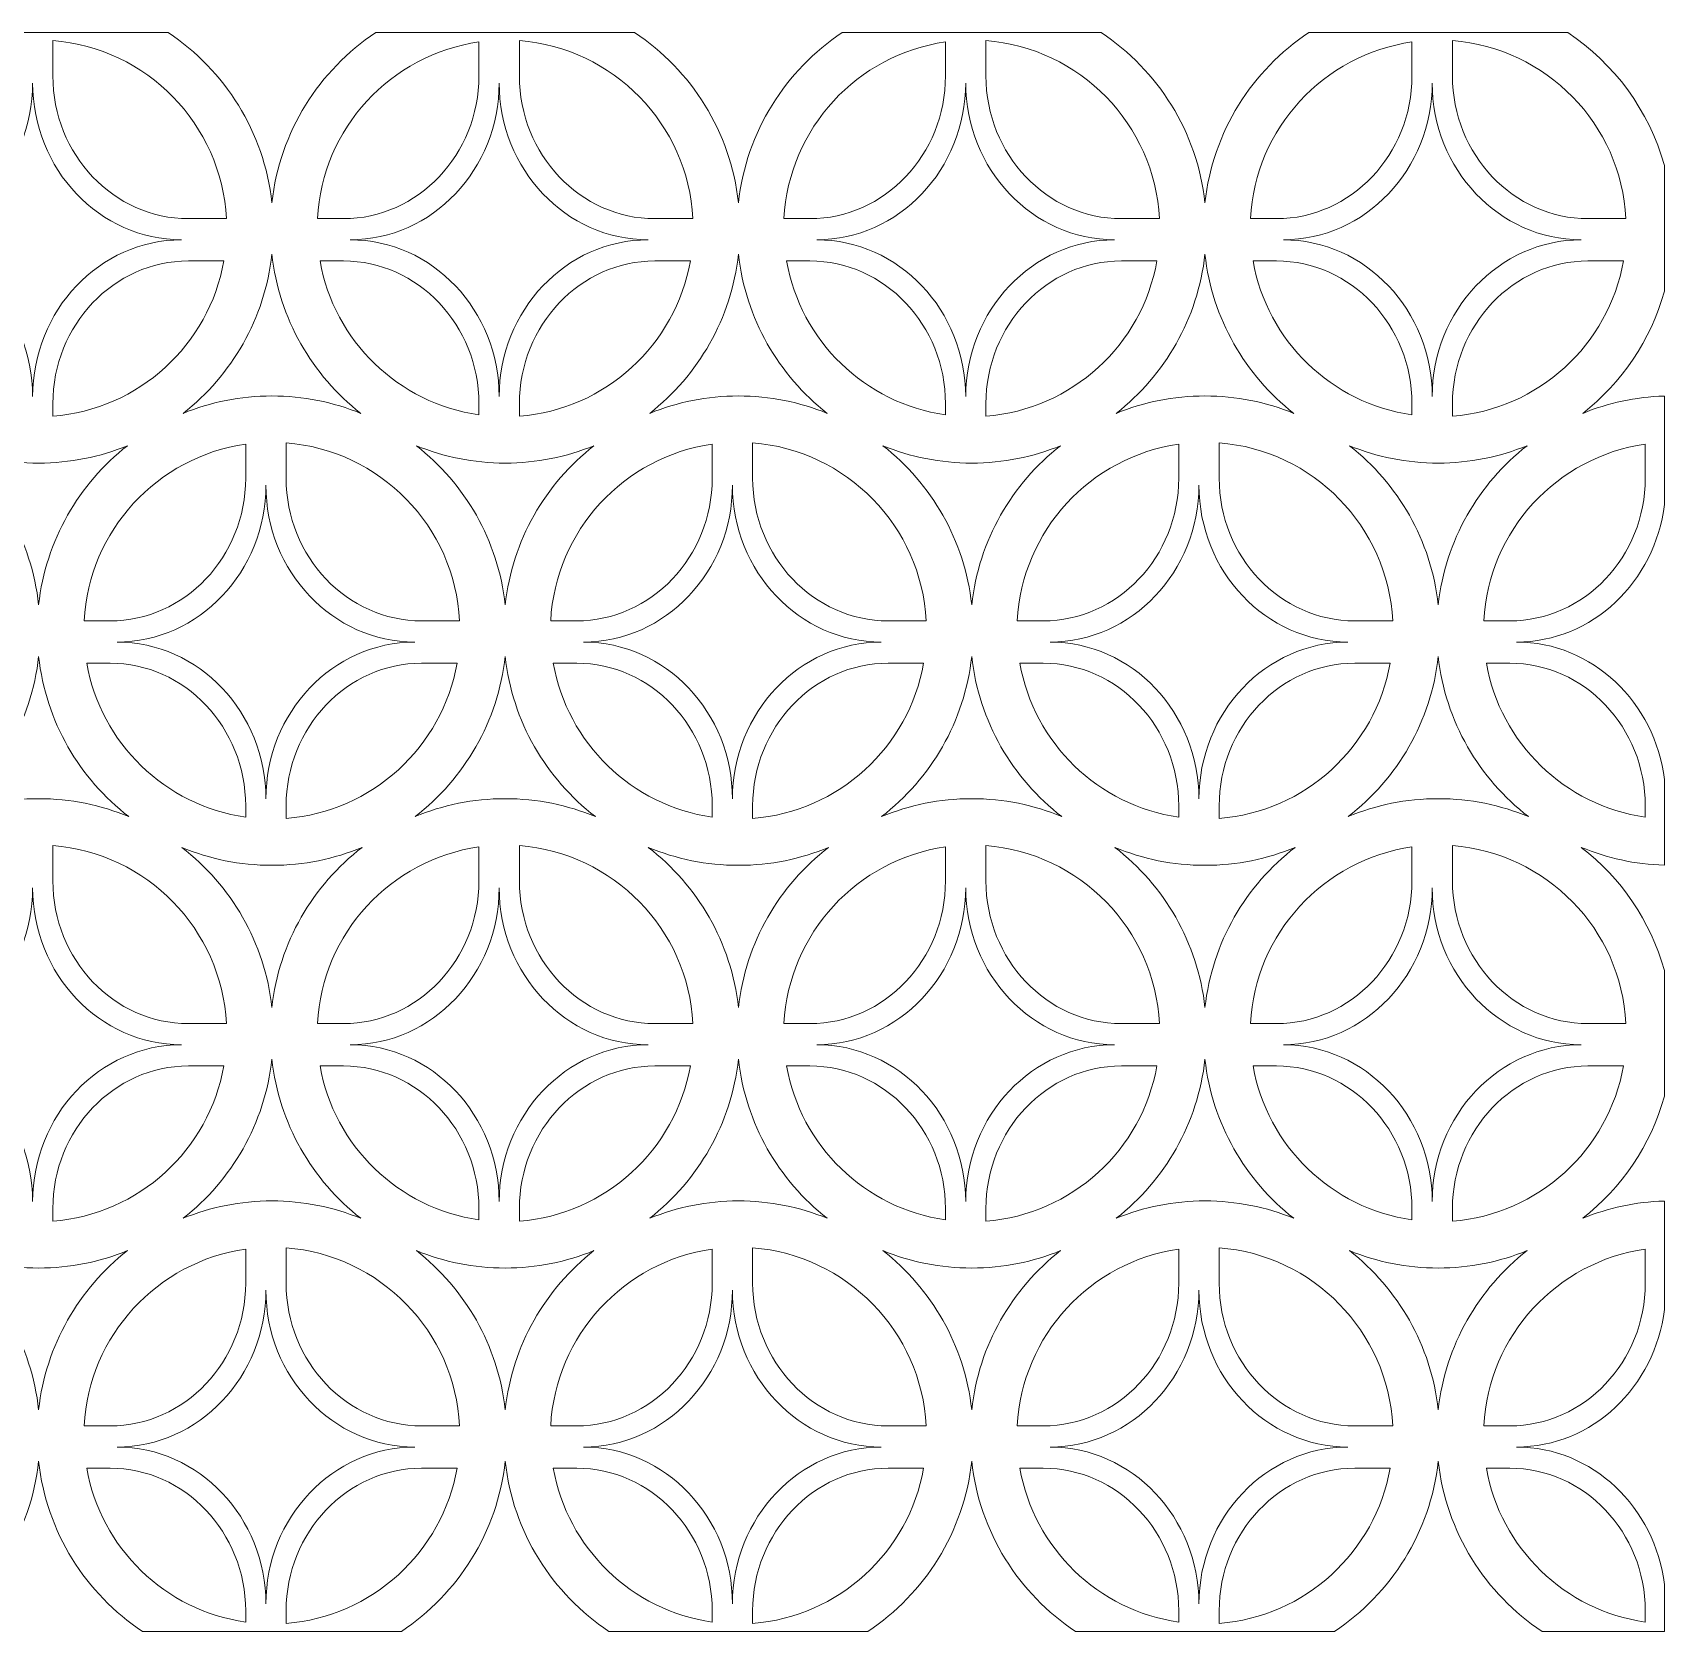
# Model space of a CAD drawing. Header units: millimetres. Extents: x -1200 to 1200, y -590 to 590.
# Drawn here: x -4 to 1200, y -590 to 590 of the extents above; entities that cross this region are included whole.
import ezdxf

# ---------------------------------------------------------------- set-up
doc = ezdxf.new("R2010")
doc.units = ezdxf.units.MM
doc.header["$MEASUREMENT"] = 0
doc.layers.add('Layer 1', color=7, linetype='Continuous')

msp = doc.modelspace()

# ---------------------------------------------------------------- linework, layer by layer
at = {"layer": 'Layer 1', "color": 250, "lineweight": 20}
for points, knots in [([(-1200.05, 491.9393), (-1188.7589, 532.5934), (-1163.015, 567.23), (-1128.7007, 589.9734), (-1128.7007, 589.9734), (-937.5833, 589.9734), (-937.5833, 589.9734), (-895.7651, 562.2564), (-866.6725, 516.8761), (-860.96, 464.4665), (-855.2475, 516.8761), (-826.155, 562.2564), (-784.3367, 589.9734), (-784.3367, 589.9734), (-593.2192, 589.9734), (-593.2192, 589.9734), (-551.401, 562.2564), (-522.3084, 516.8761), (-516.596, 464.4665), (-510.8835, 516.8761), (-481.7909, 562.2564), (-439.9727, 589.9734), (-439.9727, 589.9734), (-248.8553, 589.9734), (-248.8553, 589.9734), (-207.0371, 562.2564), (-177.9445, 516.8761), (-172.232, 464.4665), (-166.5195, 516.8761), (-137.427, 562.2564), (-95.6088, 589.9734), (-95.6088, 589.9734), (95.5088, 589.9734), (95.5088, 589.9734), (137.327, 562.2564), (166.4195, 516.8761), (172.132, 464.4665), (177.8445, 516.8761), (206.9371, 562.2564), (248.7553, 589.9734), (248.7553, 589.9734), (439.8727, 589.9734), (439.8727, 589.9734), (481.6909, 562.2564), (510.7835, 516.8761), (516.496, 464.4665), (522.2084, 516.8761), (551.301, 562.2564), (593.1192, 589.9734), (593.1192, 589.9734), (784.2367, 589.9734), (784.2367, 589.9734), (826.055, 562.2564), (855.1475, 516.8761), (860.86, 464.4665), (866.5725, 516.8761), (895.6651, 562.2564), (937.4833, 589.9734), (937.4833, 589.9734), (1128.6007, 589.9734), (1128.6007, 589.9734), (1162.915, 567.23), (1188.6589, 532.5934), (1199.95, 491.9393), (1199.95, 491.9393), (1199.95, 399.0374), (1199.95, 399.0374), (1189.9124, 362.8853), (1168.4524, 331.4875), (1139.6903, 308.9842), (1158.3685, 316.6255), (1178.6753, 321.1057), (1199.95, 321.7432), (1199.95, 321.7432), (1199.95, 241.74), (1199.95, 241.74), (1193.2627, 184.7076), (1146.7765, 140.1772), (1090.8886, 140.1772), (1146.7765, 140.1772), (1193.2627, 95.647), (1199.95, 38.6146), (1199.95, 38.6146), (1199.95, -24.5408), (1199.95, -24.5408), (1178.2828, -23.8927), (1157.6157, -19.2654), (1138.6565, -11.3627), (1167.9323, -33.9195), (1189.7912, -65.6287), (1199.95, -102.2088), (1199.95, -102.2088), (1199.95, -195.104), (1199.95, -195.104), (1189.9124, -231.2561), (1168.4524, -262.6539), (1139.6903, -285.1572), (1158.3685, -277.5161), (1178.6753, -273.0359), (1199.95, -272.3984), (1199.95, -272.3984), (1199.95, -352.4015), (1199.95, -352.4015), (1193.2627, -409.4338), (1146.7765, -453.9643), (1090.8886, -453.9643), (1146.7765, -453.9643), (1193.2627, -498.4945), (1199.95, -555.5269), (1199.95, -555.5269), (1199.95, -590.0266), (1199.95, -590.0266), (1199.95, -590.0266), (1109.6652, -590.0266), (1109.6652, -590.0266), (1067.847, -562.3096), (1038.7545, -516.9293), (1033.042, -464.5197), (1027.3295, -516.9293), (998.237, -562.3096), (956.4187, -590.0266), (956.4187, -590.0266), (765.3012, -590.0266), (765.3012, -590.0266), (723.4829, -562.3096), (694.3903, -516.9293), (688.6779, -464.5197), (682.9655, -516.9293), (653.8728, -562.3096), (612.0546, -590.0266), (612.0546, -590.0266), (420.9372, -590.0266), (420.9372, -590.0266), (379.1189, -562.3096), (350.0264, -516.9293), (344.314, -464.5197), (338.6015, -516.9293), (309.5089, -562.3096), (267.6907, -590.0266), (267.6907, -590.0266), (76.5732, -590.0266), (76.5732, -590.0266), (34.755, -562.3096), (5.6624, -516.9293), (-0.05, -464.5197), (-5.7624, -516.9293), (-34.855, -562.3096), (-76.6732, -590.0266), (-76.6732, -590.0266), (-267.7907, -590.0266), (-267.7907, -590.0266), (-309.6089, -562.3096), (-338.7015, -516.9293), (-344.414, -464.5197), (-350.1264, -516.9293), (-379.2189, -562.3096), (-421.0372, -590.0266), (-421.0372, -590.0266), (-612.1546, -590.0266), (-612.1546, -590.0266), (-653.9728, -562.3096), (-683.0655, -516.9293), (-688.7779, -464.5197), (-694.4903, -516.9293), (-723.5829, -562.3096), (-765.4012, -590.0266), (-765.4012, -590.0266), (-956.5187, -590.0266), (-956.5187, -590.0266), (-998.337, -562.3096), (-1027.4295, -516.9293), (-1033.142, -464.5197), (-1038.8545, -516.9293), (-1067.947, -562.3096), (-1109.7652, -590.0266), (-1109.7652, -590.0266), (-1200.05, -590.0266), (-1200.05, -590.0266), (-1200.05, -590.0266), (-1200.05, -522.2513), (-1200.05, -522.2513), (-1182.7645, -482.0838), (-1144.2873, -453.9643), (-1099.8758, -453.9643), (-1144.2873, -453.9643), (-1182.7645, -425.8447), (-1200.05, -385.6771), (-1200.05, -385.6771), (-1200.05, -272.3984), (-1200.05, -272.3984), (-1178.7752, -273.0357), (-1158.4675, -277.515), (-1139.7903, -285.1572), (-1168.5473, -262.661), (-1190.0084, -231.2722), (-1200.05, -195.1297), (-1200.05, -195.1297), (-1200.05, -102.2093), (-1200.05, -102.2093), (-1189.8912, -65.6292), (-1168.032, -33.9204), (-1138.7565, -11.3627), (-1157.7174, -19.2632), (-1178.3829, -23.8923), (-1200.05, -24.5407), (-1200.05, -24.5407), (-1200.05, 71.8902), (-1200.05, 71.8902), (-1182.7645, 112.0577), (-1144.2873, 140.1772), (-1099.8758, 140.1772), (-1144.2873, 140.1772), (-1182.7645, 168.2968), (-1200.05, 208.4644), (-1200.05, 208.4644), (-1200.05, 321.7432), (-1200.05, 321.7432), (-1178.7752, 321.1059), (-1158.4675, 316.6266), (-1139.7903, 308.9842), (-1168.5473, 331.4805), (-1190.0084, 362.8692), (-1200.05, 399.0117), (-1200.05, 399.0117), (-1200.05, 491.9393), (-1200.05, 491.9393)], [0, 0, 0, 0, 0.013333333, 0.013333333, 0.013333333, 0.026666667, 0.026666667, 0.026666667, 0.04, 0.04, 0.04, 0.053333333, 0.053333333, 0.053333333, 0.066666667, 0.066666667, 0.066666667, 0.08, 0.08, 0.08, 0.093333333, 0.093333333, 0.093333333, 0.106666667, 0.106666667, 0.106666667, 0.12, 0.12, 0.12, 0.133333333, 0.133333333, 0.133333333, 0.146666667, 0.146666667, 0.146666667, 0.16, 0.16, 0.16, 0.173333333, 0.173333333, 0.173333333, 0.186666667, 0.186666667, 0.186666667, 0.2, 0.2, 0.2, 0.213333333, 0.213333333, 0.213333333, 0.226666667, 0.226666667, 0.226666667, 0.24, 0.24, 0.24, 0.253333333, 0.253333333, 0.253333333, 0.266666667, 0.266666667, 0.266666667, 0.28, 0.28, 0.28, 0.293333333, 0.293333333, 0.293333333, 0.306666667, 0.306666667, 0.306666667, 0.32, 0.32, 0.32, 0.333333333, 0.333333333, 0.333333333, 0.346666667, 0.346666667, 0.346666667, 0.36, 0.36, 0.36, 0.373333333, 0.373333333, 0.373333333, 0.386666667, 0.386666667, 0.386666667, 0.4, 0.4, 0.4, 0.413333333, 0.413333333, 0.413333333, 0.426666667, 0.426666667, 0.426666667, 0.44, 0.44, 0.44, 0.453333333, 0.453333333, 0.453333333, 0.466666667, 0.466666667, 0.466666667, 0.48, 0.48, 0.48, 0.493333333, 0.493333333, 0.493333333, 0.506666667, 0.506666667, 0.506666667, 0.52, 0.52, 0.52, 0.533333333, 0.533333333, 0.533333333, 0.546666667, 0.546666667, 0.546666667, 0.56, 0.56, 0.56, 0.573333333, 0.573333333, 0.573333333, 0.586666667, 0.586666667, 0.586666667, 0.6, 0.6, 0.6, 0.613333333, 0.613333333, 0.613333333, 0.626666667, 0.626666667, 0.626666667, 0.64, 0.64, 0.64, 0.653333333, 0.653333333, 0.653333333, 0.666666667, 0.666666667, 0.666666667, 0.68, 0.68, 0.68, 0.693333333, 0.693333333, 0.693333333, 0.706666667, 0.706666667, 0.706666667, 0.72, 0.72, 0.72, 0.733333333, 0.733333333, 0.733333333, 0.746666667, 0.746666667, 0.746666667, 0.76, 0.76, 0.76, 0.773333333, 0.773333333, 0.773333333, 0.786666667, 0.786666667, 0.786666667, 0.8, 0.8, 0.8, 0.813333333, 0.813333333, 0.813333333, 0.826666667, 0.826666667, 0.826666667, 0.84, 0.84, 0.84, 0.853333333, 0.853333333, 0.853333333, 0.866666667, 0.866666667, 0.866666667, 0.88, 0.88, 0.88, 0.893333333, 0.893333333, 0.893333333, 0.906666667, 0.906666667, 0.906666667, 0.92, 0.92, 0.92, 0.933333333, 0.933333333, 0.933333333, 0.946666667, 0.946666667, 0.946666667, 0.96, 0.96, 0.96, 0.973333333, 0.973333333, 0.973333333, 0.986666667, 0.986666667, 0.986666667, 1, 1, 1, 1]), ([(10.4409, 584.0641), (10.4409, 584.0641), (10.4409, 557.9988), (10.4409, 557.9988), (10.4409, 500.071), (55.4444, 452.6752), (110.4494, 452.6752), (110.4494, 452.6752), (138.5271, 452.6752), (138.5271, 452.6752), (134.95, 522.41), (79.6373, 578.842), (10.4409, 584.0641)], [0, 0, 0, 0, 0.25, 0.25, 0.25, 0.5, 0.5, 0.5, 0.75, 0.75, 0.75, 1, 1, 1, 1]), ([(324.9365, 583.0875), (324.9365, 583.0875), (324.9365, 557.9988), (324.9365, 557.9988), (324.9365, 500.071), (279.9328, 452.6752), (224.9276, 452.6752), (224.9276, 452.6752), (205.7369, 452.6752), (205.7369, 452.6752), (209.1602, 519.3947), (259.946, 573.9247), (324.9365, 583.0875)], [0, 0, 0, 0, 0.25, 0.25, 0.25, 0.5, 0.5, 0.5, 0.75, 0.75, 0.75, 1, 1, 1, 1]), ([(354.8047, 584.0641), (354.8047, 584.0641), (354.8047, 557.9988), (354.8047, 557.9988), (354.8047, 500.071), (399.8084, 452.6752), (454.8134, 452.6752), (454.8134, 452.6752), (482.891, 452.6752), (482.891, 452.6752), (479.3141, 522.41), (424.0014, 578.842), (354.8047, 584.0641)], [0, 0, 0, 0, 0.25, 0.25, 0.25, 0.5, 0.5, 0.5, 0.75, 0.75, 0.75, 1, 1, 1, 1]), ([(669.3004, 583.0875), (669.3004, 583.0875), (669.3004, 557.9988), (669.3004, 557.9988), (669.3004, 500.071), (624.2967, 452.6752), (569.2916, 452.6752), (569.2916, 452.6752), (550.1009, 452.6752), (550.1009, 452.6752), (553.5242, 519.3947), (604.3101, 573.9247), (669.3004, 583.0875)], [0, 0, 0, 0, 0.25, 0.25, 0.25, 0.5, 0.5, 0.5, 0.75, 0.75, 0.75, 1, 1, 1, 1]), ([(699.1687, 584.0641), (699.1687, 584.0641), (699.1687, 557.9988), (699.1687, 557.9988), (699.1687, 500.071), (744.1724, 452.6752), (799.1773, 452.6752), (799.1773, 452.6752), (827.2551, 452.6752), (827.2551, 452.6752), (823.6779, 522.41), (768.3653, 578.842), (699.1687, 584.0641)], [0, 0, 0, 0, 0.25, 0.25, 0.25, 0.5, 0.5, 0.5, 0.75, 0.75, 0.75, 1, 1, 1, 1]), ([(1013.6644, 583.0875), (1013.6644, 583.0875), (1013.6644, 557.9988), (1013.6644, 557.9988), (1013.6644, 500.071), (968.6607, 452.6752), (913.6556, 452.6752), (913.6556, 452.6752), (894.4648, 452.6752), (894.4648, 452.6752), (897.8882, 519.3947), (948.674, 573.9247), (1013.6644, 583.0875)], [0, 0, 0, 0, 0.25, 0.25, 0.25, 0.5, 0.5, 0.5, 0.75, 0.75, 0.75, 1, 1, 1, 1]), ([(1043.5326, 584.0641), (1043.5326, 584.0641), (1043.5326, 557.9988), (1043.5326, 557.9988), (1043.5326, 500.071), (1088.5364, 452.6752), (1143.5414, 452.6752), (1143.5414, 452.6752), (1171.619, 452.6752), (1171.619, 452.6752), (1168.0419, 522.41), (1112.7292, 578.842), (1043.5326, 584.0641)], [0, 0, 0, 0, 0.25, 0.25, 0.25, 0.5, 0.5, 0.5, 0.75, 0.75, 0.75, 1, 1, 1, 1]), ([(-114.3852, 437.0631), (-53.9444, 437.0631), (-4.4935, 489.1427), (-4.4935, 552.7947), (-4.4935, 489.1427), (44.9574, 437.0631), (105.398, 437.0631), (44.9574, 437.0631), (-4.4935, 384.9836), (-4.4935, 321.3314), (-4.4935, 384.9836), (-53.9444, 437.0631), (-114.3852, 437.0631)], [0, 0, 0, 0, 0.25, 0.25, 0.25, 0.5, 0.5, 0.5, 0.75, 0.75, 0.75, 1, 1, 1, 1]), ([(229.9788, 437.0631), (290.4195, 437.0631), (339.8705, 489.1427), (339.8705, 552.7947), (339.8705, 489.1427), (389.3216, 437.0631), (449.7621, 437.0631), (389.3216, 437.0631), (339.8705, 384.9836), (339.8705, 321.3314), (339.8705, 384.9836), (290.4195, 437.0631), (229.9788, 437.0631)], [0, 0, 0, 0, 0.25, 0.25, 0.25, 0.5, 0.5, 0.5, 0.75, 0.75, 0.75, 1, 1, 1, 1]), ([(574.3427, 437.0631), (634.7835, 437.0631), (684.2345, 489.1427), (684.2345, 552.7947), (684.2345, 489.1427), (733.6855, 437.0631), (794.1261, 437.0631), (733.6855, 437.0631), (684.2345, 384.9836), (684.2345, 321.3314), (684.2345, 384.9836), (634.7835, 437.0631), (574.3427, 437.0631)], [0, 0, 0, 0, 0.25, 0.25, 0.25, 0.5, 0.5, 0.5, 0.75, 0.75, 0.75, 1, 1, 1, 1]), ([(918.7066, 437.0631), (979.1474, 437.0631), (1028.5985, 489.1427), (1028.5985, 552.7947), (1028.5985, 489.1427), (1078.0495, 437.0631), (1138.49, 437.0631), (1078.0495, 437.0631), (1028.5985, 384.9836), (1028.5985, 321.3314), (1028.5985, 384.9836), (979.1474, 437.0631), (918.7066, 437.0631)], [0, 0, 0, 0, 0.25, 0.25, 0.25, 0.5, 0.5, 0.5, 0.75, 0.75, 0.75, 1, 1, 1, 1]), ([(106.5982, 308.9842), (126.8145, 317.2546), (148.9381, 321.8225), (172.132, 321.8225), (195.3259, 321.8225), (217.4505, 317.2558), (237.6658, 308.9842), (201.8364, 337.0129), (177.3285, 378.8438), (172.1284, 426.4768), (166.9277, 378.8452), (142.4256, 337.0152), (106.5982, 308.9842)], [0, 0, 0, 0, 0.25, 0.25, 0.25, 0.5, 0.5, 0.5, 0.75, 0.75, 0.75, 1, 1, 1, 1]), ([(450.9622, 308.9842), (471.1785, 317.2546), (493.302, 321.8225), (516.496, 321.8225), (539.6899, 321.8225), (561.8146, 317.2558), (582.0298, 308.9842), (546.2005, 337.0129), (521.6926, 378.8438), (516.4923, 426.4768), (511.2916, 378.8452), (486.7896, 337.0152), (450.9622, 308.9842)], [0, 0, 0, 0, 0.25, 0.25, 0.25, 0.5, 0.5, 0.5, 0.75, 0.75, 0.75, 1, 1, 1, 1]), ([(795.3263, 308.9842), (815.5424, 317.2546), (837.666, 321.8225), (860.86, 321.8225), (884.0538, 321.8225), (906.1784, 317.2558), (926.3938, 308.9842), (890.5644, 337.0129), (866.0564, 378.8438), (860.8564, 426.4768), (855.6556, 378.8452), (831.1536, 337.0152), (795.3263, 308.9842)], [0, 0, 0, 0, 0.25, 0.25, 0.25, 0.5, 0.5, 0.5, 0.75, 0.75, 0.75, 1, 1, 1, 1]), ([(10.4409, 306.91), (10.4409, 306.91), (10.4409, 316.1277), (10.4409, 316.1277), (10.4409, 374.0553), (55.4444, 421.4509), (110.4494, 421.4509), (110.4494, 421.4509), (136.6224, 421.4509), (136.6224, 421.4509), (125.7907, 359.6634), (73.9679, 311.7045), (10.4409, 306.91)], [0, 0, 0, 0, 0.25, 0.25, 0.25, 0.5, 0.5, 0.5, 0.75, 0.75, 0.75, 1, 1, 1, 1]), ([(324.9365, 307.8797), (324.9365, 307.8797), (324.9365, 316.1277), (324.9365, 316.1277), (324.9365, 374.0553), (279.9328, 421.4509), (224.9276, 421.4509), (224.9276, 421.4509), (207.6402, 421.4509), (207.6402, 421.4509), (217.9627, 362.5724), (265.5115, 316.258), (324.9365, 307.8797)], [0, 0, 0, 0, 0.25, 0.25, 0.25, 0.5, 0.5, 0.5, 0.75, 0.75, 0.75, 1, 1, 1, 1]), ([(354.8047, 306.91), (354.8047, 306.91), (354.8047, 316.1277), (354.8047, 316.1277), (354.8047, 374.0553), (399.8084, 421.4509), (454.8134, 421.4509), (454.8134, 421.4509), (480.9866, 421.4509), (480.9866, 421.4509), (470.1545, 359.6634), (418.3317, 311.7045), (354.8047, 306.91)], [0, 0, 0, 0, 0.25, 0.25, 0.25, 0.5, 0.5, 0.5, 0.75, 0.75, 0.75, 1, 1, 1, 1]), ([(669.3004, 307.8797), (669.3004, 307.8797), (669.3004, 316.1277), (669.3004, 316.1277), (669.3004, 374.0553), (624.2967, 421.4509), (569.2916, 421.4509), (569.2916, 421.4509), (552.0043, 421.4509), (552.0043, 421.4509), (562.3266, 362.5724), (609.8755, 316.258), (669.3004, 307.8797)], [0, 0, 0, 0, 0.25, 0.25, 0.25, 0.5, 0.5, 0.5, 0.75, 0.75, 0.75, 1, 1, 1, 1]), ([(699.1687, 306.91), (699.1687, 306.91), (699.1687, 316.1277), (699.1687, 316.1277), (699.1687, 374.0553), (744.1724, 421.4509), (799.1773, 421.4509), (799.1773, 421.4509), (825.3505, 421.4509), (825.3505, 421.4509), (814.5186, 359.6634), (762.6957, 311.7045), (699.1687, 306.91)], [0, 0, 0, 0, 0.25, 0.25, 0.25, 0.5, 0.5, 0.5, 0.75, 0.75, 0.75, 1, 1, 1, 1]), ([(1013.6644, 307.8797), (1013.6644, 307.8797), (1013.6644, 316.1277), (1013.6644, 316.1277), (1013.6644, 374.0553), (968.6607, 421.4509), (913.6556, 421.4509), (913.6556, 421.4509), (896.3683, 421.4509), (896.3683, 421.4509), (906.6909, 362.5724), (954.2394, 316.258), (1013.6644, 307.8797)], [0, 0, 0, 0, 0.25, 0.25, 0.25, 0.5, 0.5, 0.5, 0.75, 0.75, 0.75, 1, 1, 1, 1]), ([(1043.5326, 306.91), (1043.5326, 306.91), (1043.5326, 316.1277), (1043.5326, 316.1277), (1043.5326, 374.0553), (1088.5364, 421.4509), (1143.5414, 421.4509), (1143.5414, 421.4509), (1169.7146, 421.4509), (1169.7146, 421.4509), (1158.8826, 359.6634), (1107.0597, 311.7045), (1043.5326, 306.91)], [0, 0, 0, 0, 0.25, 0.25, 0.25, 0.5, 0.5, 0.5, 0.75, 0.75, 0.75, 1, 1, 1, 1]), ([(-65.6073, 285.115), (-29.7658, 257.0769), (-5.2439, 215.2334), (-0.05, 167.5805), (5.1439, 215.2334), (29.6644, 257.0795), (65.5073, 285.115), (45.2844, 276.8383), (23.1526, 272.2659), (-0.05, 272.2659), (-23.2526, 272.2659), (-45.3837, 276.8391), (-65.6073, 285.115)], [0, 0, 0, 0, 0.25, 0.25, 0.25, 0.5, 0.5, 0.5, 0.75, 0.75, 0.75, 1, 1, 1, 1]), ([(152.7545, 286.2015), (152.7545, 286.2015), (152.7545, 261.1129), (152.7545, 261.1129), (152.7545, 203.1851), (107.7507, 155.7894), (52.7457, 155.7894), (52.7457, 155.7894), (33.555, 155.7894), (33.555, 155.7894), (36.9783, 222.5089), (87.7639, 277.0388), (152.7545, 286.2015)], [0, 0, 0, 0, 0.25, 0.25, 0.25, 0.5, 0.5, 0.5, 0.75, 0.75, 0.75, 1, 1, 1, 1]), ([(182.6227, 287.1782), (182.6227, 287.1782), (182.6227, 261.1129), (182.6227, 261.1129), (182.6227, 203.1851), (227.6263, 155.7894), (282.6315, 155.7894), (282.6315, 155.7894), (310.709, 155.7894), (310.709, 155.7894), (307.1321, 225.5241), (251.8192, 281.9562), (182.6227, 287.1782)], [0, 0, 0, 0, 0.25, 0.25, 0.25, 0.5, 0.5, 0.5, 0.75, 0.75, 0.75, 1, 1, 1, 1]), ([(278.7566, 285.115), (314.5983, 257.0769), (339.1199, 215.2334), (344.314, 167.5805), (349.5079, 215.2334), (374.0282, 257.0795), (409.8713, 285.115), (389.6485, 276.8383), (367.5166, 272.2659), (344.314, 272.2659), (321.1114, 272.2659), (298.9802, 276.8391), (278.7566, 285.115)], [0, 0, 0, 0, 0.25, 0.25, 0.25, 0.5, 0.5, 0.5, 0.75, 0.75, 0.75, 1, 1, 1, 1]), ([(497.1184, 286.2015), (497.1184, 286.2015), (497.1184, 261.1129), (497.1184, 261.1129), (497.1184, 203.1851), (452.1148, 155.7894), (397.1096, 155.7894), (397.1096, 155.7894), (377.9189, 155.7894), (377.9189, 155.7894), (381.3422, 222.5089), (432.1279, 277.0388), (497.1184, 286.2015)], [0, 0, 0, 0, 0.25, 0.25, 0.25, 0.5, 0.5, 0.5, 0.75, 0.75, 0.75, 1, 1, 1, 1]), ([(526.9865, 287.1782), (526.9865, 287.1782), (526.9865, 261.1129), (526.9865, 261.1129), (526.9865, 203.1851), (571.9904, 155.7894), (626.9953, 155.7894), (626.9953, 155.7894), (655.0731, 155.7894), (655.0731, 155.7894), (651.4961, 225.5241), (596.1833, 281.9562), (526.9865, 287.1782)], [0, 0, 0, 0, 0.25, 0.25, 0.25, 0.5, 0.5, 0.5, 0.75, 0.75, 0.75, 1, 1, 1, 1]), ([(623.1207, 285.115), (658.9622, 257.0769), (683.4839, 215.2334), (688.6779, 167.5805), (693.8719, 215.2334), (718.3924, 257.0795), (754.2353, 285.115), (734.0124, 276.8383), (711.8806, 272.2659), (688.6779, 272.2659), (665.4754, 272.2659), (643.3443, 276.8391), (623.1207, 285.115)], [0, 0, 0, 0, 0.25, 0.25, 0.25, 0.5, 0.5, 0.5, 0.75, 0.75, 0.75, 1, 1, 1, 1]), ([(841.4825, 286.2015), (841.4825, 286.2015), (841.4825, 261.1129), (841.4825, 261.1129), (841.4825, 203.1851), (796.4787, 155.7894), (741.4737, 155.7894), (741.4737, 155.7894), (722.2829, 155.7894), (722.2829, 155.7894), (725.7063, 222.5089), (776.492, 277.0388), (841.4825, 286.2015)], [0, 0, 0, 0, 0.25, 0.25, 0.25, 0.5, 0.5, 0.5, 0.75, 0.75, 0.75, 1, 1, 1, 1]), ([(871.3506, 287.1782), (871.3506, 287.1782), (871.3506, 261.1129), (871.3506, 261.1129), (871.3506, 203.1851), (916.3543, 155.7894), (971.3594, 155.7894), (971.3594, 155.7894), (999.437, 155.7894), (999.437, 155.7894), (995.86, 225.5241), (940.5472, 281.9562), (871.3506, 287.1782)], [0, 0, 0, 0, 0.25, 0.25, 0.25, 0.5, 0.5, 0.5, 0.75, 0.75, 0.75, 1, 1, 1, 1]), ([(967.4845, 285.115), (1003.3262, 257.0769), (1027.8479, 215.2334), (1033.042, 167.5805), (1038.2359, 215.2334), (1062.7563, 257.0795), (1098.5992, 285.115), (1078.3764, 276.8383), (1056.2445, 272.2659), (1033.042, 272.2659), (1009.8394, 272.2659), (987.7081, 276.8391), (967.4845, 285.115)], [0, 0, 0, 0, 0.25, 0.25, 0.25, 0.5, 0.5, 0.5, 0.75, 0.75, 0.75, 1, 1, 1, 1]), ([(1185.8464, 286.2015), (1185.8464, 286.2015), (1185.8464, 261.1129), (1185.8464, 261.1129), (1185.8464, 203.1851), (1140.8427, 155.7894), (1085.8375, 155.7894), (1085.8375, 155.7894), (1066.6469, 155.7894), (1066.6469, 155.7894), (1070.0701, 222.5089), (1120.8559, 277.0388), (1185.8464, 286.2015)], [0, 0, 0, 0, 0.25, 0.25, 0.25, 0.5, 0.5, 0.5, 0.75, 0.75, 0.75, 1, 1, 1, 1]), ([(57.7967, 140.1772), (118.2375, 140.1772), (167.6886, 192.2568), (167.6886, 255.9089), (167.6886, 192.2568), (217.1396, 140.1772), (277.58, 140.1772), (217.1396, 140.1772), (167.6886, 88.0977), (167.6886, 24.4457), (167.6886, 88.0977), (118.2375, 140.1772), (57.7967, 140.1772)], [0, 0, 0, 0, 0.25, 0.25, 0.25, 0.5, 0.5, 0.5, 0.75, 0.75, 0.75, 1, 1, 1, 1]), ([(402.1608, 140.1772), (462.6015, 140.1772), (512.0524, 192.2568), (512.0524, 255.9089), (512.0524, 192.2568), (561.5035, 140.1772), (621.944, 140.1772), (561.5035, 140.1772), (512.0524, 88.0977), (512.0524, 24.4457), (512.0524, 88.0977), (462.6015, 140.1772), (402.1608, 140.1772)], [0, 0, 0, 0, 0.25, 0.25, 0.25, 0.5, 0.5, 0.5, 0.75, 0.75, 0.75, 1, 1, 1, 1]), ([(746.5245, 140.1772), (806.9654, 140.1772), (856.4165, 192.2568), (856.4165, 255.9089), (856.4165, 192.2568), (905.8676, 140.1772), (966.308, 140.1772), (905.8676, 140.1772), (856.4165, 88.0977), (856.4165, 24.4457), (856.4165, 88.0977), (806.9654, 140.1772), (746.5245, 140.1772)], [0, 0, 0, 0, 0.25, 0.25, 0.25, 0.5, 0.5, 0.5, 0.75, 0.75, 0.75, 1, 1, 1, 1]), ([(66.5173, 11.3095), (30.1284, 39.3484), (5.1925, 81.5239), (-0.05, 129.6219), (-5.2925, 81.5239), (-30.2279, 39.3474), (-66.6173, 11.3095), (-46.1255, 19.8511), (-23.6386, 24.5669), (-0.05, 24.5669), (23.5386, 24.5669), (46.0235, 19.8487), (66.5173, 11.3095)], [0, 0, 0, 0, 0.25, 0.25, 0.25, 0.5, 0.5, 0.5, 0.75, 0.75, 0.75, 1, 1, 1, 1]), ([(152.7545, 10.9939), (152.7545, 10.9939), (152.7545, 19.2416), (152.7545, 19.2416), (152.7545, 77.1694), (107.7507, 124.5651), (52.7457, 124.5651), (52.7457, 124.5651), (35.4582, 124.5651), (35.4582, 124.5651), (45.7808, 65.6864), (93.3295, 19.3721), (152.7545, 10.9939)], [0, 0, 0, 0, 0.25, 0.25, 0.25, 0.5, 0.5, 0.5, 0.75, 0.75, 0.75, 1, 1, 1, 1]), ([(182.6227, 10.0241), (182.6227, 10.0241), (182.6227, 19.2416), (182.6227, 19.2416), (182.6227, 77.1694), (227.6263, 124.5651), (282.6315, 124.5651), (282.6315, 124.5651), (308.8047, 124.5651), (308.8047, 124.5651), (297.9726, 62.7775), (246.1499, 14.8187), (182.6227, 10.0241)], [0, 0, 0, 0, 0.25, 0.25, 0.25, 0.5, 0.5, 0.5, 0.75, 0.75, 0.75, 1, 1, 1, 1]), ([(410.8814, 11.3095), (374.4924, 39.3484), (349.5565, 81.5239), (344.314, 129.6219), (339.0715, 81.5239), (314.1361, 39.3474), (277.7465, 11.3095), (298.2385, 19.8511), (320.7253, 24.5669), (344.314, 24.5669), (367.9027, 24.5669), (390.3876, 19.8487), (410.8814, 11.3095)], [0, 0, 0, 0, 0.25, 0.25, 0.25, 0.5, 0.5, 0.5, 0.75, 0.75, 0.75, 1, 1, 1, 1]), ([(497.1184, 10.9939), (497.1184, 10.9939), (497.1184, 19.2416), (497.1184, 19.2416), (497.1184, 77.1694), (452.1148, 124.5651), (397.1096, 124.5651), (397.1096, 124.5651), (379.8222, 124.5651), (379.8222, 124.5651), (390.1447, 65.6864), (437.6935, 19.3721), (497.1184, 10.9939)], [0, 0, 0, 0, 0.25, 0.25, 0.25, 0.5, 0.5, 0.5, 0.75, 0.75, 0.75, 1, 1, 1, 1]), ([(526.9865, 10.0241), (526.9865, 10.0241), (526.9865, 19.2416), (526.9865, 19.2416), (526.9865, 77.1694), (571.9904, 124.5651), (626.9953, 124.5651), (626.9953, 124.5651), (653.1685, 124.5651), (653.1685, 124.5651), (642.3366, 62.7775), (590.5138, 14.8187), (526.9865, 10.0241)], [0, 0, 0, 0, 0.25, 0.25, 0.25, 0.5, 0.5, 0.5, 0.75, 0.75, 0.75, 1, 1, 1, 1]), ([(755.2456, 11.3095), (718.8563, 39.3484), (693.9205, 81.5239), (688.6779, 129.6219), (683.4353, 81.5239), (658.5, 39.3474), (622.1106, 11.3095), (642.6026, 19.8511), (665.0894, 24.5669), (688.6779, 24.5669), (712.2667, 24.5669), (734.7515, 19.8487), (755.2456, 11.3095)], [0, 0, 0, 0, 0.25, 0.25, 0.25, 0.5, 0.5, 0.5, 0.75, 0.75, 0.75, 1, 1, 1, 1]), ([(841.4825, 10.9939), (841.4825, 10.9939), (841.4825, 19.2416), (841.4825, 19.2416), (841.4825, 77.1694), (796.4787, 124.5651), (741.4737, 124.5651), (741.4737, 124.5651), (724.1862, 124.5651), (724.1862, 124.5651), (734.5088, 65.6864), (782.0574, 19.3721), (841.4825, 10.9939)], [0, 0, 0, 0, 0.25, 0.25, 0.25, 0.5, 0.5, 0.5, 0.75, 0.75, 0.75, 1, 1, 1, 1]), ([(871.3506, 10.0241), (871.3506, 10.0241), (871.3506, 19.2416), (871.3506, 19.2416), (871.3506, 77.1694), (916.3543, 124.5651), (971.3594, 124.5651), (971.3594, 124.5651), (997.5326, 124.5651), (997.5326, 124.5651), (986.7006, 62.7775), (934.8778, 14.8187), (871.3506, 10.0241)], [0, 0, 0, 0, 0.25, 0.25, 0.25, 0.5, 0.5, 0.5, 0.75, 0.75, 0.75, 1, 1, 1, 1]), ([(1099.6094, 11.3095), (1063.2203, 39.3484), (1038.2845, 81.5239), (1033.042, 129.6219), (1027.7994, 81.5239), (1002.8641, 39.3474), (966.4745, 11.3095), (986.9664, 19.8511), (1009.4533, 24.5669), (1033.042, 24.5669), (1056.6305, 24.5669), (1079.1155, 19.8487), (1099.6094, 11.3095)], [0, 0, 0, 0, 0.25, 0.25, 0.25, 0.5, 0.5, 0.5, 0.75, 0.75, 0.75, 1, 1, 1, 1]), ([(1185.8464, 10.9939), (1185.8464, 10.9939), (1185.8464, 19.2416), (1185.8464, 19.2416), (1185.8464, 77.1694), (1140.8427, 124.5651), (1085.8375, 124.5651), (1085.8375, 124.5651), (1068.5502, 124.5651), (1068.5502, 124.5651), (1078.8728, 65.6864), (1126.4214, 19.3721), (1185.8464, 10.9939)], [0, 0, 0, 0, 0.25, 0.25, 0.25, 0.5, 0.5, 0.5, 0.75, 0.75, 0.75, 1, 1, 1, 1]), ([(10.4409, -10.0773), (10.4409, -10.0773), (10.4409, -36.1427), (10.4409, -36.1427), (10.4409, -94.0704), (55.4444, -141.4662), (110.4494, -141.4662), (110.4494, -141.4662), (138.5271, -141.4662), (138.5271, -141.4662), (134.95, -71.7314), (79.6373, -15.2994), (10.4409, -10.0773)], [0, 0, 0, 0, 0.25, 0.25, 0.25, 0.5, 0.5, 0.5, 0.75, 0.75, 0.75, 1, 1, 1, 1]), ([(238.6995, -11.3627), (218.2055, -19.9019), (195.7206, -24.6201), (172.132, -24.6201), (148.5435, -24.6201), (126.0566, -19.9043), (105.5646, -11.3627), (141.9542, -39.4006), (166.8895, -81.5771), (172.132, -129.6751), (177.3744, -81.5771), (202.3104, -39.4016), (238.6995, -11.3627)], [0, 0, 0, 0, 0.25, 0.25, 0.25, 0.5, 0.5, 0.5, 0.75, 0.75, 0.75, 1, 1, 1, 1]), ([(324.9365, -11.0539), (324.9365, -11.0539), (324.9365, -36.1427), (324.9365, -36.1427), (324.9365, -94.0704), (279.9328, -141.4662), (224.9276, -141.4662), (224.9276, -141.4662), (205.7369, -141.4662), (205.7369, -141.4662), (209.1602, -74.7467), (259.946, -20.2167), (324.9365, -11.0539)], [0, 0, 0, 0, 0.25, 0.25, 0.25, 0.5, 0.5, 0.5, 0.75, 0.75, 0.75, 1, 1, 1, 1]), ([(354.8047, -10.0773), (354.8047, -10.0773), (354.8047, -36.1427), (354.8047, -36.1427), (354.8047, -94.0704), (399.8084, -141.4662), (454.8134, -141.4662), (454.8134, -141.4662), (482.891, -141.4662), (482.891, -141.4662), (479.3141, -71.7314), (424.0014, -15.2994), (354.8047, -10.0773)], [0, 0, 0, 0, 0.25, 0.25, 0.25, 0.5, 0.5, 0.5, 0.75, 0.75, 0.75, 1, 1, 1, 1]), ([(583.0634, -11.3627), (562.5696, -19.9019), (540.0846, -24.6201), (516.496, -24.6201), (492.9074, -24.6201), (470.4206, -19.9043), (449.9284, -11.3627), (486.3181, -39.4006), (511.2535, -81.5771), (516.496, -129.6751), (521.7384, -81.5771), (546.6743, -39.4016), (583.0634, -11.3627)], [0, 0, 0, 0, 0.25, 0.25, 0.25, 0.5, 0.5, 0.5, 0.75, 0.75, 0.75, 1, 1, 1, 1]), ([(669.3004, -11.0539), (669.3004, -11.0539), (669.3004, -36.1427), (669.3004, -36.1427), (669.3004, -94.0704), (624.2967, -141.4662), (569.2916, -141.4662), (569.2916, -141.4662), (550.1009, -141.4662), (550.1009, -141.4662), (553.5242, -74.7467), (604.3101, -20.2167), (669.3004, -11.0539)], [0, 0, 0, 0, 0.25, 0.25, 0.25, 0.5, 0.5, 0.5, 0.75, 0.75, 0.75, 1, 1, 1, 1]), ([(699.1687, -10.0773), (699.1687, -10.0773), (699.1687, -36.1427), (699.1687, -36.1427), (699.1687, -94.0704), (744.1724, -141.4662), (799.1773, -141.4662), (799.1773, -141.4662), (827.2551, -141.4662), (827.2551, -141.4662), (823.6779, -71.7314), (768.3653, -15.2994), (699.1687, -10.0773)], [0, 0, 0, 0, 0.25, 0.25, 0.25, 0.5, 0.5, 0.5, 0.75, 0.75, 0.75, 1, 1, 1, 1]), ([(927.4274, -11.3627), (906.9334, -19.9019), (884.4484, -24.6201), (860.86, -24.6201), (837.2714, -24.6201), (814.7845, -19.9043), (794.2925, -11.3627), (830.6821, -39.4006), (855.6173, -81.5771), (860.86, -129.6751), (866.1025, -81.5771), (891.0384, -39.4016), (927.4274, -11.3627)], [0, 0, 0, 0, 0.25, 0.25, 0.25, 0.5, 0.5, 0.5, 0.75, 0.75, 0.75, 1, 1, 1, 1]), ([(1013.6644, -11.0539), (1013.6644, -11.0539), (1013.6644, -36.1427), (1013.6644, -36.1427), (1013.6644, -94.0704), (968.6607, -141.4662), (913.6556, -141.4662), (913.6556, -141.4662), (894.4648, -141.4662), (894.4648, -141.4662), (897.8882, -74.7467), (948.674, -20.2167), (1013.6644, -11.0539)], [0, 0, 0, 0, 0.25, 0.25, 0.25, 0.5, 0.5, 0.5, 0.75, 0.75, 0.75, 1, 1, 1, 1]), ([(1043.5326, -10.0773), (1043.5326, -10.0773), (1043.5326, -36.1427), (1043.5326, -36.1427), (1043.5326, -94.0704), (1088.5364, -141.4662), (1143.5414, -141.4662), (1143.5414, -141.4662), (1171.619, -141.4662), (1171.619, -141.4662), (1168.0419, -71.7314), (1112.7292, -15.2994), (1043.5326, -10.0773)], [0, 0, 0, 0, 0.25, 0.25, 0.25, 0.5, 0.5, 0.5, 0.75, 0.75, 0.75, 1, 1, 1, 1]), ([(-114.3852, -157.0783), (-53.9444, -157.0783), (-4.4935, -104.9988), (-4.4935, -41.3466), (-4.4935, -104.9988), (44.9574, -157.0783), (105.398, -157.0783), (44.9574, -157.0783), (-4.4935, -209.1579), (-4.4935, -272.81), (-4.4935, -209.1579), (-53.9444, -157.0783), (-114.3852, -157.0783)], [0, 0, 0, 0, 0.25, 0.25, 0.25, 0.5, 0.5, 0.5, 0.75, 0.75, 0.75, 1, 1, 1, 1]), ([(229.9788, -157.0783), (290.4195, -157.0783), (339.8705, -104.9988), (339.8705, -41.3466), (339.8705, -104.9988), (389.3216, -157.0783), (449.7621, -157.0783), (389.3216, -157.0783), (339.8705, -209.1579), (339.8705, -272.81), (339.8705, -209.1579), (290.4195, -157.0783), (229.9788, -157.0783)], [0, 0, 0, 0, 0.25, 0.25, 0.25, 0.5, 0.5, 0.5, 0.75, 0.75, 0.75, 1, 1, 1, 1]), ([(574.3427, -157.0783), (634.7835, -157.0783), (684.2345, -104.9988), (684.2345, -41.3466), (684.2345, -104.9988), (733.6855, -157.0783), (794.1261, -157.0783), (733.6855, -157.0783), (684.2345, -209.1579), (684.2345, -272.81), (684.2345, -209.1579), (634.7835, -157.0783), (574.3427, -157.0783)], [0, 0, 0, 0, 0.25, 0.25, 0.25, 0.5, 0.5, 0.5, 0.75, 0.75, 0.75, 1, 1, 1, 1]), ([(918.7066, -157.0783), (979.1474, -157.0783), (1028.5985, -104.9988), (1028.5985, -41.3466), (1028.5985, -104.9988), (1078.0495, -157.0783), (1138.49, -157.0783), (1078.0495, -157.0783), (1028.5985, -209.1579), (1028.5985, -272.81), (1028.5985, -209.1579), (979.1474, -157.0783), (918.7066, -157.0783)], [0, 0, 0, 0, 0.25, 0.25, 0.25, 0.5, 0.5, 0.5, 0.75, 0.75, 0.75, 1, 1, 1, 1]), ([(106.5982, -285.1572), (126.8145, -276.887), (148.9381, -272.3191), (172.132, -272.3191), (195.3259, -272.3191), (217.4505, -276.8858), (237.6658, -285.1572), (201.8364, -257.1286), (177.3285, -215.2977), (172.1284, -167.6646), (166.9277, -215.2962), (142.4256, -257.1262), (106.5982, -285.1572)], [0, 0, 0, 0, 0.25, 0.25, 0.25, 0.5, 0.5, 0.5, 0.75, 0.75, 0.75, 1, 1, 1, 1]), ([(450.9622, -285.1572), (471.1785, -276.887), (493.302, -272.3191), (516.496, -272.3191), (539.6899, -272.3191), (561.8146, -276.8858), (582.0298, -285.1572), (546.2005, -257.1286), (521.6926, -215.2977), (516.4923, -167.6646), (511.2916, -215.2962), (486.7896, -257.1262), (450.9622, -285.1572)], [0, 0, 0, 0, 0.25, 0.25, 0.25, 0.5, 0.5, 0.5, 0.75, 0.75, 0.75, 1, 1, 1, 1]), ([(795.3263, -285.1572), (815.5424, -276.887), (837.666, -272.3191), (860.86, -272.3191), (884.0538, -272.3191), (906.1784, -276.8858), (926.3938, -285.1572), (890.5644, -257.1286), (866.0564, -215.2977), (860.8564, -167.6646), (855.6556, -215.2962), (831.1536, -257.1262), (795.3263, -285.1572)], [0, 0, 0, 0, 0.25, 0.25, 0.25, 0.5, 0.5, 0.5, 0.75, 0.75, 0.75, 1, 1, 1, 1]), ([(10.4409, -287.2314), (10.4409, -287.2314), (10.4409, -278.014), (10.4409, -278.014), (10.4409, -220.0861), (55.4444, -172.6906), (110.4494, -172.6906), (110.4494, -172.6906), (136.6224, -172.6906), (136.6224, -172.6906), (125.7907, -234.478), (73.9679, -282.437), (10.4409, -287.2314)], [0, 0, 0, 0, 0.25, 0.25, 0.25, 0.5, 0.5, 0.5, 0.75, 0.75, 0.75, 1, 1, 1, 1]), ([(324.9365, -286.2617), (324.9365, -286.2617), (324.9365, -278.014), (324.9365, -278.014), (324.9365, -220.0861), (279.9328, -172.6906), (224.9276, -172.6906), (224.9276, -172.6906), (207.6402, -172.6906), (207.6402, -172.6906), (217.9627, -231.569), (265.5115, -277.8835), (324.9365, -286.2617)], [0, 0, 0, 0, 0.25, 0.25, 0.25, 0.5, 0.5, 0.5, 0.75, 0.75, 0.75, 1, 1, 1, 1]), ([(354.8047, -287.2314), (354.8047, -287.2314), (354.8047, -278.014), (354.8047, -278.014), (354.8047, -220.0861), (399.8084, -172.6906), (454.8134, -172.6906), (454.8134, -172.6906), (480.9866, -172.6906), (480.9866, -172.6906), (470.1545, -234.478), (418.3317, -282.437), (354.8047, -287.2314)], [0, 0, 0, 0, 0.25, 0.25, 0.25, 0.5, 0.5, 0.5, 0.75, 0.75, 0.75, 1, 1, 1, 1]), ([(669.3004, -286.2617), (669.3004, -286.2617), (669.3004, -278.014), (669.3004, -278.014), (669.3004, -220.0861), (624.2967, -172.6906), (569.2916, -172.6906), (569.2916, -172.6906), (552.0043, -172.6906), (552.0043, -172.6906), (562.3266, -231.569), (609.8755, -277.8835), (669.3004, -286.2617)], [0, 0, 0, 0, 0.25, 0.25, 0.25, 0.5, 0.5, 0.5, 0.75, 0.75, 0.75, 1, 1, 1, 1]), ([(699.1687, -287.2314), (699.1687, -287.2314), (699.1687, -278.014), (699.1687, -278.014), (699.1687, -220.0861), (744.1724, -172.6906), (799.1773, -172.6906), (799.1773, -172.6906), (825.3505, -172.6906), (825.3505, -172.6906), (814.5186, -234.478), (762.6957, -282.437), (699.1687, -287.2314)], [0, 0, 0, 0, 0.25, 0.25, 0.25, 0.5, 0.5, 0.5, 0.75, 0.75, 0.75, 1, 1, 1, 1]), ([(1013.6644, -286.2617), (1013.6644, -286.2617), (1013.6644, -278.014), (1013.6644, -278.014), (1013.6644, -220.0861), (968.6607, -172.6906), (913.6556, -172.6906), (913.6556, -172.6906), (896.3683, -172.6906), (896.3683, -172.6906), (906.6909, -231.569), (954.2394, -277.8835), (1013.6644, -286.2617)], [0, 0, 0, 0, 0.25, 0.25, 0.25, 0.5, 0.5, 0.5, 0.75, 0.75, 0.75, 1, 1, 1, 1]), ([(1043.5326, -287.2314), (1043.5326, -287.2314), (1043.5326, -278.014), (1043.5326, -278.014), (1043.5326, -220.0861), (1088.5364, -172.6906), (1143.5414, -172.6906), (1143.5414, -172.6906), (1169.7146, -172.6906), (1169.7146, -172.6906), (1158.8826, -234.478), (1107.0597, -282.437), (1043.5326, -287.2314)], [0, 0, 0, 0, 0.25, 0.25, 0.25, 0.5, 0.5, 0.5, 0.75, 0.75, 0.75, 1, 1, 1, 1]), ([(-65.6073, -309.0265), (-29.7658, -337.0646), (-5.2439, -378.908), (-0.05, -426.5609), (5.1439, -378.908), (29.6644, -337.062), (65.5073, -309.0265), (45.2844, -317.3031), (23.1526, -321.8757), (-0.05, -321.8757), (-23.2526, -321.8757), (-45.3837, -317.3024), (-65.6073, -309.0265)], [0, 0, 0, 0, 0.25, 0.25, 0.25, 0.5, 0.5, 0.5, 0.75, 0.75, 0.75, 1, 1, 1, 1]), ([(152.7545, -307.9397), (152.7545, -307.9397), (152.7545, -333.0286), (152.7545, -333.0286), (152.7545, -390.9562), (107.7507, -438.3522), (52.7457, -438.3522), (52.7457, -438.3522), (33.555, -438.3522), (33.555, -438.3522), (36.9783, -371.6326), (87.7639, -317.1027), (152.7545, -307.9397)], [0, 0, 0, 0, 0.25, 0.25, 0.25, 0.5, 0.5, 0.5, 0.75, 0.75, 0.75, 1, 1, 1, 1]), ([(182.6227, -306.9632), (182.6227, -306.9632), (182.6227, -333.0286), (182.6227, -333.0286), (182.6227, -390.9562), (227.6263, -438.3522), (282.6315, -438.3522), (282.6315, -438.3522), (310.709, -438.3522), (310.709, -438.3522), (307.1321, -368.6174), (251.8192, -312.1855), (182.6227, -306.9632)], [0, 0, 0, 0, 0.25, 0.25, 0.25, 0.5, 0.5, 0.5, 0.75, 0.75, 0.75, 1, 1, 1, 1]), ([(278.7566, -309.0265), (314.5983, -337.0646), (339.1199, -378.908), (344.314, -426.5609), (349.5079, -378.908), (374.0282, -337.062), (409.8713, -309.0265), (389.6485, -317.3031), (367.5166, -321.8757), (344.314, -321.8757), (321.1114, -321.8757), (298.9802, -317.3024), (278.7566, -309.0265)], [0, 0, 0, 0, 0.25, 0.25, 0.25, 0.5, 0.5, 0.5, 0.75, 0.75, 0.75, 1, 1, 1, 1]), ([(497.1184, -307.9397), (497.1184, -307.9397), (497.1184, -333.0286), (497.1184, -333.0286), (497.1184, -390.9562), (452.1148, -438.3522), (397.1096, -438.3522), (397.1096, -438.3522), (377.9189, -438.3522), (377.9189, -438.3522), (381.3422, -371.6326), (432.1279, -317.1027), (497.1184, -307.9397)], [0, 0, 0, 0, 0.25, 0.25, 0.25, 0.5, 0.5, 0.5, 0.75, 0.75, 0.75, 1, 1, 1, 1]), ([(526.9865, -306.9632), (526.9865, -306.9632), (526.9865, -333.0286), (526.9865, -333.0286), (526.9865, -390.9562), (571.9904, -438.3522), (626.9953, -438.3522), (626.9953, -438.3522), (655.0731, -438.3522), (655.0731, -438.3522), (651.4961, -368.6174), (596.1833, -312.1855), (526.9865, -306.9632)], [0, 0, 0, 0, 0.25, 0.25, 0.25, 0.5, 0.5, 0.5, 0.75, 0.75, 0.75, 1, 1, 1, 1]), ([(623.1207, -309.0265), (658.9622, -337.0646), (683.4839, -378.908), (688.6779, -426.5609), (693.8719, -378.908), (718.3924, -337.062), (754.2353, -309.0265), (734.0124, -317.3031), (711.8806, -321.8757), (688.6779, -321.8757), (665.4754, -321.8757), (643.3443, -317.3024), (623.1207, -309.0265)], [0, 0, 0, 0, 0.25, 0.25, 0.25, 0.5, 0.5, 0.5, 0.75, 0.75, 0.75, 1, 1, 1, 1]), ([(841.4825, -307.9397), (841.4825, -307.9397), (841.4825, -333.0286), (841.4825, -333.0286), (841.4825, -390.9562), (796.4787, -438.3522), (741.4737, -438.3522), (741.4737, -438.3522), (722.2829, -438.3522), (722.2829, -438.3522), (725.7063, -371.6326), (776.492, -317.1027), (841.4825, -307.9397)], [0, 0, 0, 0, 0.25, 0.25, 0.25, 0.5, 0.5, 0.5, 0.75, 0.75, 0.75, 1, 1, 1, 1]), ([(871.3506, -306.9632), (871.3506, -306.9632), (871.3506, -333.0286), (871.3506, -333.0286), (871.3506, -390.9562), (916.3543, -438.3522), (971.3594, -438.3522), (971.3594, -438.3522), (999.437, -438.3522), (999.437, -438.3522), (995.86, -368.6174), (940.5472, -312.1855), (871.3506, -306.9632)], [0, 0, 0, 0, 0.25, 0.25, 0.25, 0.5, 0.5, 0.5, 0.75, 0.75, 0.75, 1, 1, 1, 1]), ([(967.4845, -309.0265), (1003.3262, -337.0646), (1027.8479, -378.908), (1033.042, -426.5609), (1038.2359, -378.908), (1062.7563, -337.062), (1098.5992, -309.0265), (1078.3764, -317.3031), (1056.2445, -321.8757), (1033.042, -321.8757), (1009.8394, -321.8757), (987.7081, -317.3024), (967.4845, -309.0265)], [0, 0, 0, 0, 0.25, 0.25, 0.25, 0.5, 0.5, 0.5, 0.75, 0.75, 0.75, 1, 1, 1, 1]), ([(1185.8464, -307.9397), (1185.8464, -307.9397), (1185.8464, -333.0286), (1185.8464, -333.0286), (1185.8464, -390.9562), (1140.8427, -438.3522), (1085.8375, -438.3522), (1085.8375, -438.3522), (1066.6469, -438.3522), (1066.6469, -438.3522), (1070.0701, -371.6326), (1120.8559, -317.1027), (1185.8464, -307.9397)], [0, 0, 0, 0, 0.25, 0.25, 0.25, 0.5, 0.5, 0.5, 0.75, 0.75, 0.75, 1, 1, 1, 1]), ([(57.7967, -453.9643), (118.2375, -453.9643), (167.6886, -401.8845), (167.6886, -338.2326), (167.6886, -401.8845), (217.1396, -453.9643), (277.58, -453.9643), (217.1396, -453.9643), (167.6886, -506.0438), (167.6886, -569.6958), (167.6886, -506.0438), (118.2375, -453.9643), (57.7967, -453.9643)], [0, 0, 0, 0, 0.25, 0.25, 0.25, 0.5, 0.5, 0.5, 0.75, 0.75, 0.75, 1, 1, 1, 1]), ([(402.1608, -453.9643), (462.6015, -453.9643), (512.0524, -401.8845), (512.0524, -338.2326), (512.0524, -401.8845), (561.5035, -453.9643), (621.944, -453.9643), (561.5035, -453.9643), (512.0524, -506.0438), (512.0524, -569.6958), (512.0524, -506.0438), (462.6015, -453.9643), (402.1608, -453.9643)], [0, 0, 0, 0, 0.25, 0.25, 0.25, 0.5, 0.5, 0.5, 0.75, 0.75, 0.75, 1, 1, 1, 1]), ([(746.5245, -453.9643), (806.9654, -453.9643), (856.4165, -401.8845), (856.4165, -338.2326), (856.4165, -401.8845), (905.8676, -453.9643), (966.308, -453.9643), (905.8676, -453.9643), (856.4165, -506.0438), (856.4165, -569.6958), (856.4165, -506.0438), (806.9654, -453.9643), (746.5245, -453.9643)], [0, 0, 0, 0, 0.25, 0.25, 0.25, 0.5, 0.5, 0.5, 0.75, 0.75, 0.75, 1, 1, 1, 1]), ([(152.7545, -583.1475), (152.7545, -583.1475), (152.7545, -574.8998), (152.7545, -574.8998), (152.7545, -516.972), (107.7507, -469.5765), (52.7457, -469.5765), (52.7457, -469.5765), (35.4582, -469.5765), (35.4582, -469.5765), (45.7808, -528.4549), (93.3295, -574.7695), (152.7545, -583.1475)], [0, 0, 0, 0, 0.25, 0.25, 0.25, 0.5, 0.5, 0.5, 0.75, 0.75, 0.75, 1, 1, 1, 1]), ([(182.6227, -584.1173), (182.6227, -584.1173), (182.6227, -574.8998), (182.6227, -574.8998), (182.6227, -516.972), (227.6263, -469.5765), (282.6315, -469.5765), (282.6315, -469.5765), (308.8047, -469.5765), (308.8047, -469.5765), (297.9726, -531.3639), (246.1499, -579.3226), (182.6227, -584.1173)], [0, 0, 0, 0, 0.25, 0.25, 0.25, 0.5, 0.5, 0.5, 0.75, 0.75, 0.75, 1, 1, 1, 1]), ([(497.1184, -583.1475), (497.1184, -583.1475), (497.1184, -574.8998), (497.1184, -574.8998), (497.1184, -516.972), (452.1148, -469.5765), (397.1096, -469.5765), (397.1096, -469.5765), (379.8222, -469.5765), (379.8222, -469.5765), (390.1447, -528.4549), (437.6935, -574.7695), (497.1184, -583.1475)], [0, 0, 0, 0, 0.25, 0.25, 0.25, 0.5, 0.5, 0.5, 0.75, 0.75, 0.75, 1, 1, 1, 1]), ([(526.9865, -584.1173), (526.9865, -584.1173), (526.9865, -574.8998), (526.9865, -574.8998), (526.9865, -516.972), (571.9904, -469.5765), (626.9953, -469.5765), (626.9953, -469.5765), (653.1685, -469.5765), (653.1685, -469.5765), (642.3366, -531.3639), (590.5138, -579.3226), (526.9865, -584.1173)], [0, 0, 0, 0, 0.25, 0.25, 0.25, 0.5, 0.5, 0.5, 0.75, 0.75, 0.75, 1, 1, 1, 1]), ([(841.4825, -583.1475), (841.4825, -583.1475), (841.4825, -574.8998), (841.4825, -574.8998), (841.4825, -516.972), (796.4787, -469.5765), (741.4737, -469.5765), (741.4737, -469.5765), (724.1862, -469.5765), (724.1862, -469.5765), (734.5088, -528.4549), (782.0574, -574.7695), (841.4825, -583.1475)], [0, 0, 0, 0, 0.25, 0.25, 0.25, 0.5, 0.5, 0.5, 0.75, 0.75, 0.75, 1, 1, 1, 1]), ([(871.3506, -584.1173), (871.3506, -584.1173), (871.3506, -574.8998), (871.3506, -574.8998), (871.3506, -516.972), (916.3543, -469.5765), (971.3594, -469.5765), (971.3594, -469.5765), (997.5326, -469.5765), (997.5326, -469.5765), (986.7006, -531.3639), (934.8778, -579.3226), (871.3506, -584.1173)], [0, 0, 0, 0, 0.25, 0.25, 0.25, 0.5, 0.5, 0.5, 0.75, 0.75, 0.75, 1, 1, 1, 1]), ([(1185.8464, -583.1475), (1185.8464, -583.1475), (1185.8464, -574.8998), (1185.8464, -574.8998), (1185.8464, -516.972), (1140.8427, -469.5765), (1085.8375, -469.5765), (1085.8375, -469.5765), (1068.5502, -469.5765), (1068.5502, -469.5765), (1078.8728, -528.4549), (1126.4214, -574.7695), (1185.8464, -583.1475)], [0, 0, 0, 0, 0.25, 0.25, 0.25, 0.5, 0.5, 0.5, 0.75, 0.75, 0.75, 1, 1, 1, 1])]:
    msp.add_open_spline(points, degree=3, knots=knots, dxfattribs=at)

doc.saveas('drawing.dxf')
